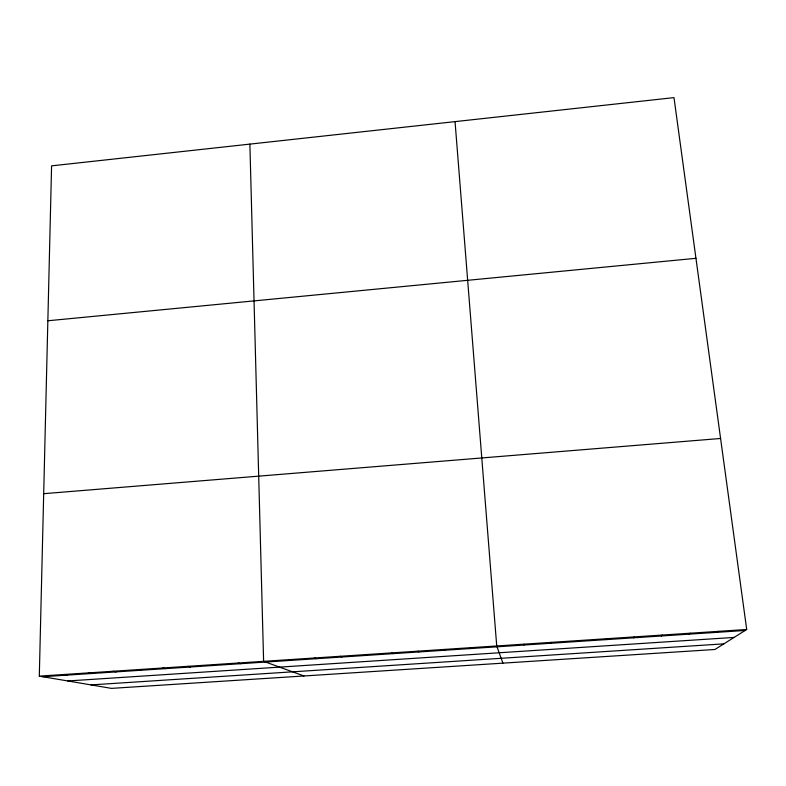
<?xml version="1.0" encoding="UTF-8"?>
<svg xmlns="http://www.w3.org/2000/svg" width="786" height="786" viewBox="0 0 786 786"><rect width="100%" height="100%" fill="white"/><g stroke="black" fill="none" stroke-linecap="round" stroke-linejoin="round"><path stroke-width="1.18" d="M39.3 676.127L51.581 165.856L673.985 97.621L746.7 629.488L714.926 649.482L111.484 688.379L39.3 676.127L746.7 629.488M551.3 643.233L551.408 642.368M578.624 641.435L578.928 640.551M606.065 639.627L606.566 638.733M633.624 637.819L634.341 636.896M661.321 635.992L662.234 635.059M689.135 634.164L690.265 633.211M717.078 632.317L718.414 631.355M47.858 320.767L695.954 258.309M43.692 493.687L720.585 438.48M42.808 676.717L745.148 630.47M67.793 680.961L734.095 637.426M91.029 684.901L723.867 643.852M63.804 674.506L67.144 675.115M88.415 672.885L91.589 673.504M113.125 671.254L116.132 671.892M137.933 669.623L140.773 670.271M162.859 667.982L165.522 668.64M187.883 666.332L190.379 667M213.016 664.671L215.335 665.359M238.266 663.011L240.408 663.708M303.976 675.97L263.615 661.34L249.879 144.113M289.071 659.66L290.859 660.387M314.636 657.97L316.247 658.717M340.318 656.281L341.743 657.037M366.099 654.581L367.347 655.347M391.998 652.871L393.059 653.657M418.014 651.162L418.889 651.958M444.139 649.433L444.827 650.248M470.382 647.703L470.873 648.529M502.902 663.148L496.732 645.974L455.045 121.624M524.007 644.176L524.105 645.021"/></g></svg>
